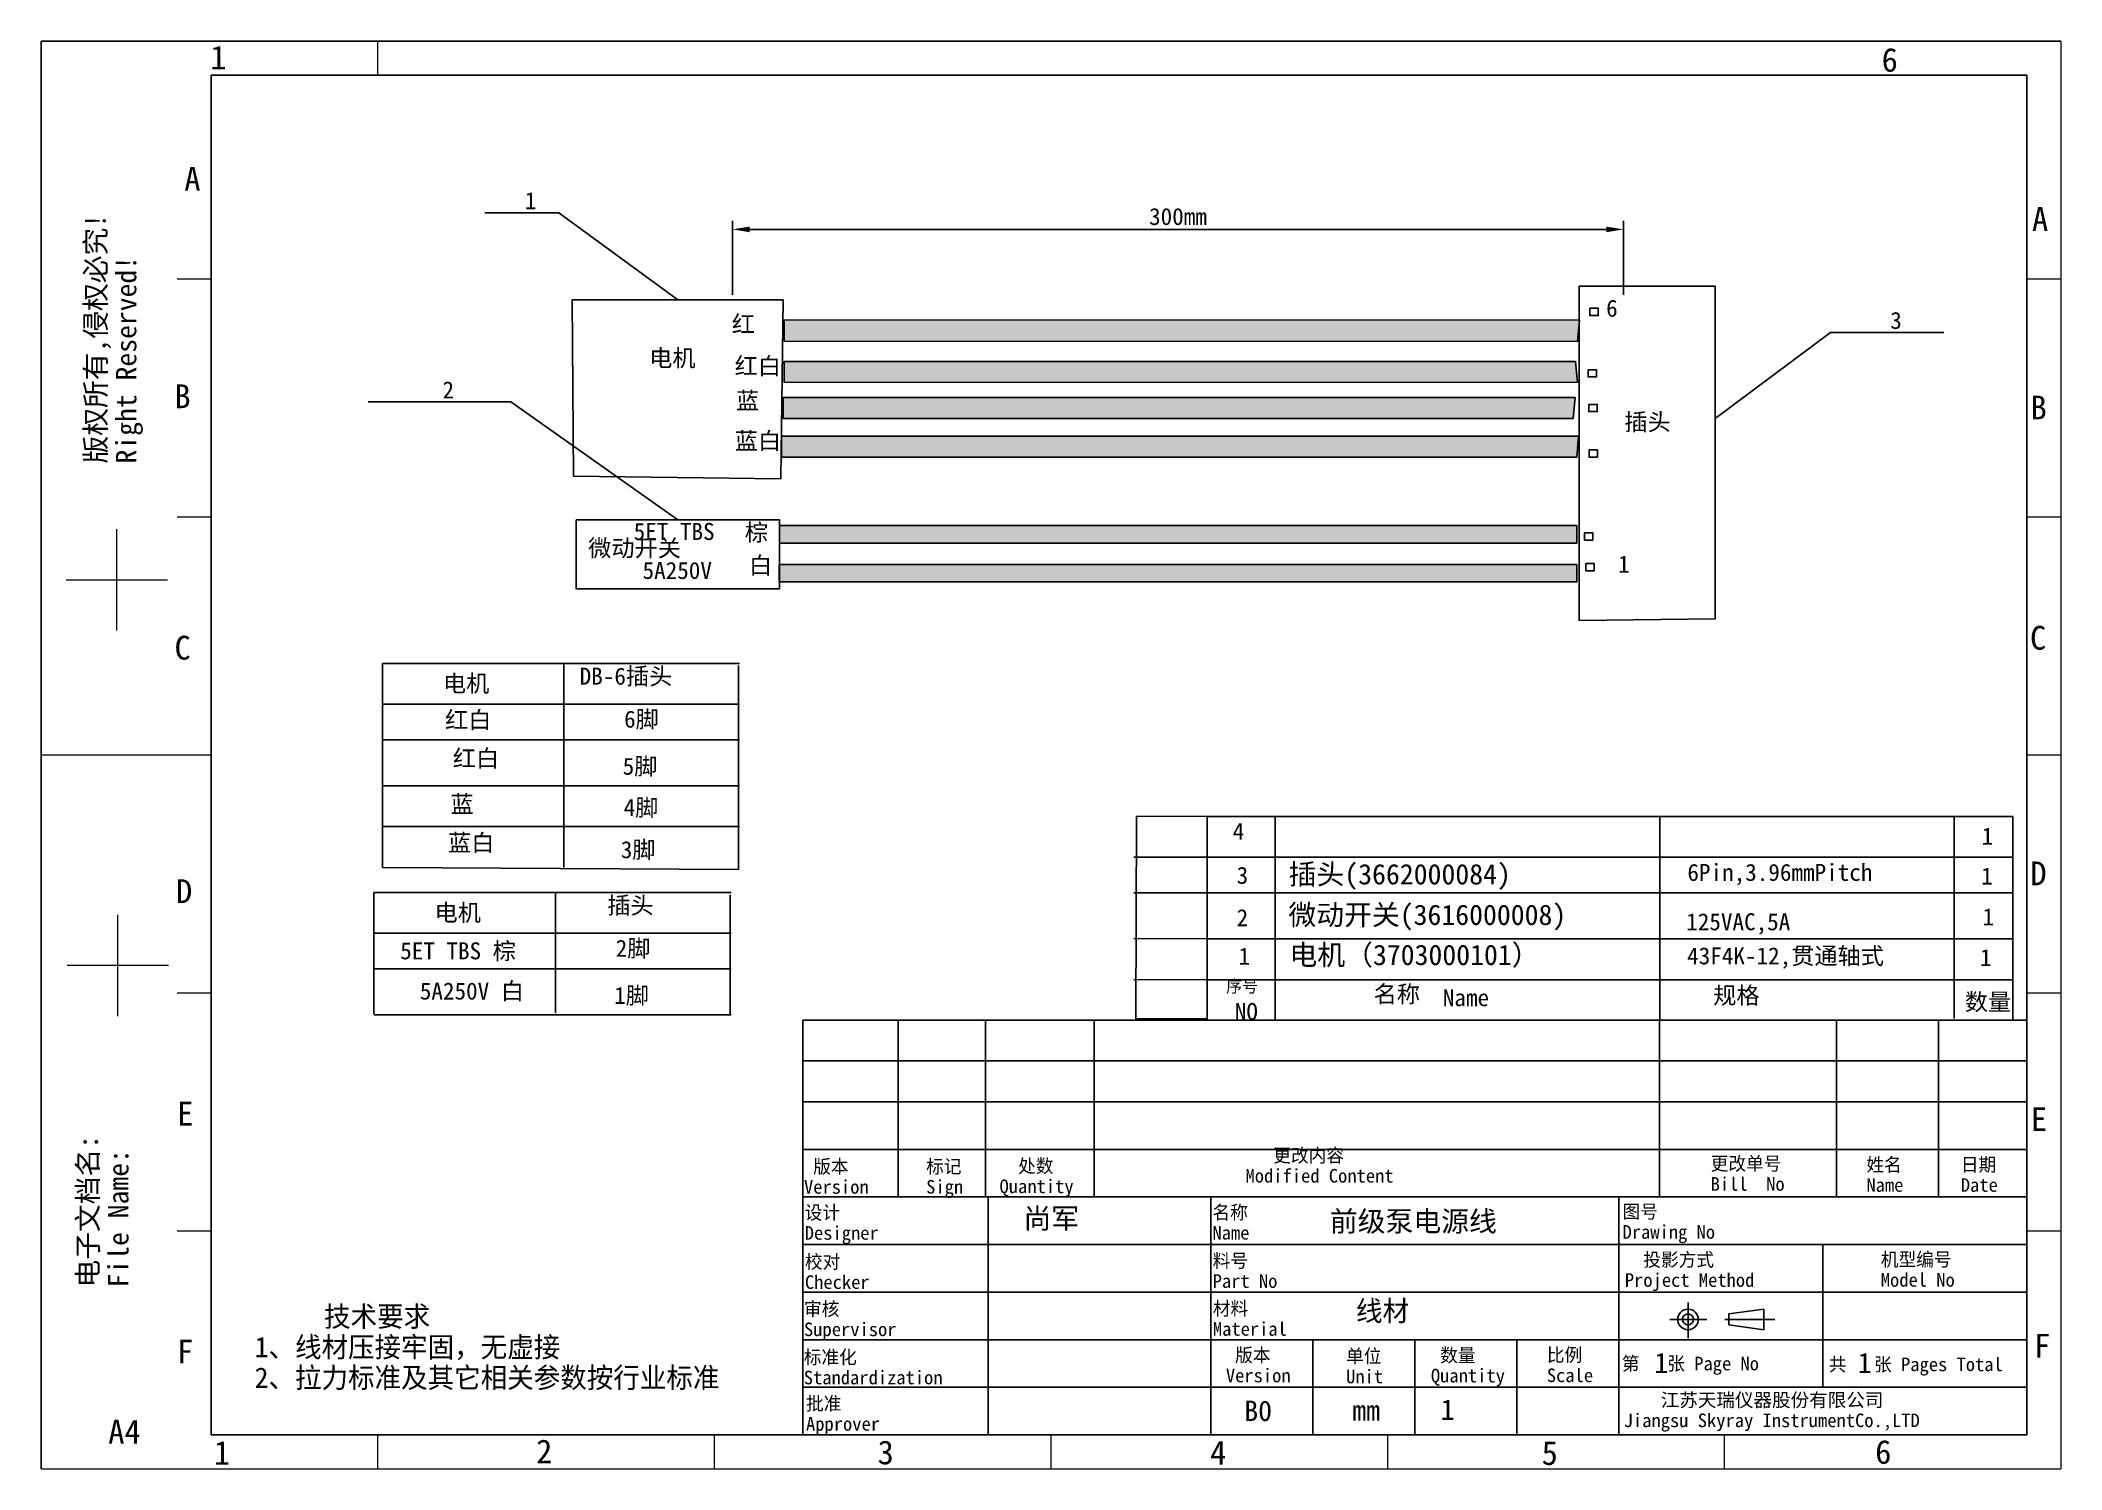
# Model space of a CAD drawing. Header units: millimetres. Extents: x 251 to 548, y 24 to 234.
import ezdxf

# ---------------------------------------------------------------- set-up
doc = ezdxf.new("R2010")
doc.units = ezdxf.units.MM
doc.styles.add('TEXTSTYLE_2', font='simfang_0.ttf')
doc.dimstyles.new('ISO-25', dxfattribs={"dimtxt": 2.5, "dimasz": 2.5, "dimexe": 1.25, "dimexo": 0.625, "dimtad": 1, "dimdsep": 46, "dimtxsty": 'Standard', "dimcen": 2.5, "dimadec": 0, "dimazin": 0, "dimtfac": 1, "dimtmove": 0, "dimatfit": 3, "dimfxl": 1, "dimarcsym": 0})

# ---------------------------------------------------------------- blocks, each defined once
blk = doc.blocks.new('*D1')
at = {"color": 0, "lineweight": -2}
for p, q in [((352.76, 196.41), (352.76, 207.29)), ((355.26, 206.04), (481.24, 206.04)), ((483.74, 196.41), (483.74, 207.29))]:
    blk.add_line(p, q, dxfattribs=at)
at = {"color": 0}
for points in [[(355.26, 206.45), (355.26, 205.62), (352.76, 206.04)], [(481.24, 206.45), (481.24, 205.62), (483.74, 206.04)]]:
    blk.add_solid(points, dxfattribs=at)
at = {"layer": 'Defpoints', "color": 0}
for p in [(483.74, 206.04), (352.76, 195.79), (483.74, 195.79)]:
    blk.add_point(p, dxfattribs=at)
at = {"color": 0, "insert": (418.25, 207.91), "char_height": 2.5, "attachment_point": 5}
blk.add_mtext('300mm', dxfattribs=at)

msp = doc.modelspace()

# ---------------------------------------------------------------- hatches: boundary and pattern name
h = msp.add_hatch(color=256)
h.set_gradient(color1=(255, 0, 0), color2=(214, 214, 214), tint=1)
h.paths.add_polyline_path([(360.323, 192.724), (477.306, 192.673), (476.997, 189.567), (360.333, 189.606)])
h = msp.add_hatch(color=256)
h.set_gradient(color1=(255, 0, 0), one_color=1, tint=1)
h.paths.add_polyline_path([(360.327, 186.609), (476.688, 186.618), (476.997, 183.553), (360.349, 183.535)])
h = msp.add_hatch(color=256)
h.set_gradient(color1=(0, 0, 255), one_color=1, tint=1)
h.paths.add_polyline_path([(360.172, 181.309), (476.639, 181.297), (476.376, 178.25), (360.172, 178.213)])
h = msp.add_hatch(color=256)
h.set_gradient(color1=(0, 0, 255), tint=1, name='INVSPHERICAL')
h.paths.add_polyline_path([(359.969, 175.606), (477.165, 175.615), (476.902, 172.55), (359.941, 172.532)])
h = msp.add_hatch(color=256)
h.set_gradient(color1=(153, 114, 0), one_color=1, tint=1, name='INVSPHERICAL')
h.paths.add_polyline_path([(359.659, 162.477), (476.902, 162.477), (476.902, 159.911), (359.659, 159.911)])
h = msp.add_hatch(color=256)
h.set_gradient(color1=(214, 214, 214), one_color=1, tint=1, name='INVSPHERICAL')
h.paths.add_polyline_path([(359.62, 156.752), (476.902, 156.752), (476.902, 154.186), (359.62, 154.186)])

# ---------------------------------------------------------------- linework, layer by layer
at = {"linetype": 'Continuous'}
for p, q in [((251.078, 23.734), (251.078, 233.734)), ((251.078, 233.734), (548.078, 233.734)), ((276.078, 28.734), (276.078, 228.734)), ((276.078, 228.734), (543.078, 228.734)), ((543.078, 28.734), (543.078, 228.734)), ((363.078, 28.734), (363.078, 89.734)), ((363.078, 89.734), (543.078, 89.734)), ((377.089, 63.734), (377.089, 89.734)), ((389.925, 63.734), (389.925, 89.734)), ((405.944, 63.734), (405.944, 89.734)), ((489.078, 63.734), (489.078, 89.734)), ((515.078, 63.734), (515.078, 89.734)), ((530.078, 63.734), (530.078, 89.734)), ((363.078, 83.734), (543.078, 83.734)), ((363.078, 77.734), (543.078, 77.734)), ((363.078, 70.734), (543.078, 70.734)), ((363.078, 63.734), (543.078, 63.734)), ((390.348, 28.734), (390.348, 63.734)), ((423.078, 28.734), (423.078, 63.734)), ((483.078, 28.734), (483.078, 63.734)), ((363.078, 56.734), (543.078, 56.734)), ((513.078, 35.734), (513.078, 56.734)), ((363.078, 49.734), (543.078, 49.734)), ((493.253, 48.224), (493.253, 42.944)), ((490.57, 45.721), (496.029, 45.721)), ((498.67, 45.721), (506.024, 45.721)), ((504.415, 47.232), (499.24, 46.527)), ((499.24, 46.527), (499.24, 44.914)), ((499.24, 44.914), (504.415, 44.21)), ((504.415, 47.232), (504.415, 44.21)), ((363.078, 42.734), (543.078, 42.734)), ((438.078, 28.734), (438.078, 42.734)), ((453.078, 28.734), (453.078, 42.734)), ((468.078, 28.734), (468.078, 42.734)), ((363.078, 35.734), (543.078, 35.734)), ((276.078, 28.734), (543.078, 28.734))]:
    msp.add_line(p, q, dxfattribs=at)
for p, q in [((327.201, 208.495), (316.314, 208.495)), ((344.682, 195.663), (327.201, 208.495)), ((497.258, 178.248), (514.206, 190.887)), ((514.206, 190.887), (530.879, 190.887)), ((320.143, 180.661), (299.176, 180.661)), ((344.708, 163.302), (320.143, 180.661)), ((301.258, 130.963), (353.763, 130.963)), ((412.165, 119.725), (422.519, 119.683)), ((411.74, 113.725), (422.519, 113.683)), ((353.613, 111.892), (301.265, 112.209)), ((411.742, 108.479), (422.519, 108.438)), ((422.512, 108.438), (541.009, 108.438)), ((411.74, 101.725), (422.519, 101.683)), ((300.022, 97.262), (352.527, 97.262)), ((411.74, 95.725), (422.519, 95.683)), ((412.054, 89.934), (422.519, 89.934))]:
    msp.add_line(p, q)
at = {"linetype": 'Continuous', "lineweight": -3}
for p, q in [((301.265, 142.209), (353.765, 142.209)), ((301.265, 112.209), (301.265, 142.209)), ((327.947, 112.209), (327.947, 142.209)), ((353.613, 111.892), (353.613, 141.892)), ((301.265, 136.209), (353.765, 136.209)), ((301.265, 124.209), (353.765, 124.209)), ((412.054, 89.934), (412.165, 119.725)), ((422.519, 119.683), (541.009, 119.683)), ((422.519, 89.683), (422.519, 119.683)), ((432.519, 89.683), (432.519, 119.683)), ((489.12, 89.683), (489.12, 119.683)), ((532.395, 90.003), (532.395, 119.683)), ((541.009, 89.683), (541.009, 119.683)), ((543.078, 89.734), (543.078, 119.734)), ((301.265, 118.209), (353.765, 118.209)), ((422.519, 113.683), (541.009, 113.683)), ((300.029, 108.508), (352.529, 108.508)), ((300.029, 90.685), (300.029, 108.508)), ((326.711, 90.795), (326.711, 108.508)), ((352.377, 90.574), (352.377, 108.191)), ((300.029, 102.508), (352.529, 102.508)), ((422.519, 101.683), (541.009, 101.683)), ((422.519, 95.683), (541.009, 95.683)), ((300.029, 90.508), (352.529, 90.508))]:
    msp.add_line(p, q, dxfattribs=at)
at = {"linetype": 'Continuous', "lineweight": 0}
msp.add_line((389.628, 89.934), (389.628, 89.934), dxfattribs=at)
at = {"linetype": 'Continuous', "const_width": 0.2}
for points in [[(300.578, 228.734), (300.578, 233.734)], [(548.078, 23.734), (548.078, 233.734)], [(276.078, 198.734), (271.078, 198.734)], [(543.078, 198.734), (548.078, 198.734)], [(276.078, 163.734), (271.078, 163.734)], [(543.078, 163.734), (548.078, 163.734)], [(262.195, 161.958), (262.195, 147.002)], [(254.717, 154.48), (269.673, 154.48)], [(276.078, 128.734), (251.078, 128.734)], [(543.078, 128.734), (548.078, 128.734)], [(262.342, 105.27), (262.342, 90.314)], [(254.864, 97.792), (269.82, 97.792)], [(276.078, 93.734), (271.078, 93.734)], [(543.078, 93.734), (548.078, 93.734)], [(276.078, 58.734), (271.078, 58.734)], [(543.078, 58.734), (548.078, 58.734)], [(300.578, 28.734), (300.578, 23.734)], [(350.078, 28.734), (350.078, 23.734)], [(399.578, 28.734), (399.578, 23.734)], [(449.078, 28.734), (449.078, 23.734)], [(498.578, 28.734), (498.578, 23.734)], [(251.078, 23.734), (548.078, 23.734)]]:
    msp.add_lwpolyline(points, dxfattribs=at)
for points in [[(477.254, 197.673), (497.258, 197.673), (497.258, 148.763), (477.254, 148.5)], [(329.191, 195.663), (360.172, 195.663), (359.869, 169.352), (329.361, 169.761)], [(478.812, 194.429), (480.046, 194.429), (480.046, 193.373), (478.812, 193.373)], [(360.323, 192.724), (477.306, 192.673), (476.997, 189.567), (360.333, 189.606)], [(360.327, 186.609), (476.688, 186.618), (476.997, 183.553), (360.349, 183.535)], [(478.557, 185.402), (479.791, 185.402), (479.791, 184.345), (478.557, 184.345)], [(360.172, 181.309), (476.639, 181.297), (476.376, 178.25), (360.172, 178.213)], [(478.661, 180.309), (479.895, 180.309), (479.895, 179.252), (478.661, 179.252)], [(359.969, 175.606), (477.165, 175.615), (476.902, 172.55), (359.941, 172.532)], [(478.7, 173.606), (479.934, 173.606), (479.934, 172.55), (478.7, 172.55)], [(329.738, 163.302), (359.679, 163.302), (359.679, 153.181), (329.738, 153.181)], [(359.659, 162.477), (476.902, 162.477), (476.902, 159.911), (359.659, 159.911)], [(478.037, 161.392), (479.271, 161.392), (479.271, 160.336), (478.037, 160.336)], [(359.62, 156.752), (476.902, 156.752), (476.902, 154.186), (359.62, 154.186)], [(478.217, 156.881), (479.451, 156.881), (479.451, 155.825), (478.217, 155.825)]]:
    msp.add_lwpolyline(points, close=True)
at = {"linetype": 'Continuous'}
for radius in [1.511, 0.807]:
    msp.add_circle((493.253, 45.721), radius, dxfattribs=at)

# ---------------------------------------------------------------- texts
at = {"linetype": 'Continuous', "char_height": 3.5, "line_spacing_factor": 0.9, "style": 'TEXTSTYLE_2'}
for s, insert, width, attachment_point in [('1', (275.955, 233.079), 2.42804, 1), ('6', (521.721, 232.724), 2.42804, 1), ('A', (274.518, 215.235), 2.42804, 3), ('A', (543.833, 209.322), 2.42804, 1), ('B', (270.683, 183.245), 2.42804, 1), ('B', (543.621, 181.59), 2.42804, 1), ('C', (270.695, 146.268), 2.42804, 1), ('C', (543.542, 147.717), 2.42804, 1), ('D\\P ', (543.601, 113.071), 2.42804, 1), ('D', (270.926, 110.456), 2.42804, 1), ('E', (271.099, 77.735), 2.42804, 1), ('E', (543.671, 76.926), 2.42804, 1), ('F', (271.081, 42.749), 2.42804, 1), ('F', (544.145, 43.595), 2.42804, 1), ('A4', (260.953, 30.963), 4.85609, 1), ('1', (276.47, 27.837), 2.42804, 1), ('2', (323.874, 28.062), 2.42804, 1), ('3', (374.081, 27.912), 2.42804, 1), ('4', (422.981, 27.865), 2.42804, 1), ('5', (471.728, 27.817), 2.42804, 1), ('6', (520.772, 27.984), 2.42804, 1)]:
    msp.add_mtext(s, dxfattribs=dict(at, insert=insert, width=width, attachment_point=attachment_point))
at = {"char_height": 2.5, "attachment_point": 1}
for s, insert, width in [('{\\fSimSun|b0|i0|c0|p2;1}', (322.196, 211.509), 4.48889), ('{\\fFangSong_GB2312|b0|i0|c134|p49;红}', (352.629, 193.369), 12.21264), ('{\\fSimSun|b0|i0|c134|p2;6}', (481.207, 195.697), 4.48889), ('{\\fSimSun|b0|i0|c134|p2;3}', (522.981, 193.9), 4.48889), ('{\\fFangSong_GB2312|b0|i0|c134|p49;   电机}', (335.396, 188.36), 18.53373), ('{\\fFangSong_GB2312|b0|i0|c134|p49;红白}', (353.056, 187.207), 12.21264), ('{\\fSimSun|b0|i0|c134|p2;2}', (310.098, 183.675), 4.48889), ('{\\fFangSong_GB2312|b0|i0|c134|p49;蓝}', (353.255, 182.112), 12.21264), ('{\\fFangSong_GB2312|b0|i0|c134|p49;插头}', (483.883, 178.976), 9.16199), ('{\\fFangSong_GB2312|b0|i0|c134|p49;蓝白}', (353.081, 176.194), 12.21264), ('{\\fFangSong_GB2312|b0|i0|c134|p49;微动开关}', (331.524, 160.421), 15.48489), ('{\\fFangSong_GB2312|b0|i0|c134|p49;5ET TBS }', (338.21, 162.859), 16.29332), ('{\\fFangSong_GB2312|b0|i0|c134|p49; 棕}', (352.861, 162.727), 12.21264), ('{\\fFangSong_GB2312|b0|i0|c134|p49; 白}', (353.463, 157.882), 12.21264), ('{\\fSimSun|b0|i0|c0|p2;1}', (482.963, 158.051), 4.48889), ('{\\fFangSong_GB2312|b0|i0|c134|p49;5A250V }', (339.515, 157.126), 17.1985), ('{\\fFangSong_GB2312|b0|i0|c134|p49;   电机}', (305.065, 140.506), 18.53373), ('{\\fFangSong_GB2312|b0|i0|c134|p49;DB-6插头}', (330.268, 141.583), 22.00625), ('{\\fFangSong_GB2312|b0|i0|c134|p49;红白}', (310.468, 135.146), 12.21264), ('{\\fFangSong_GB2312|b0|i0|c134|p49;6脚}', (336.805, 135.261), 12.21264), ('{\\fFangSong_GB2312|b0|i0|c134|p49;红白}', (311.61, 129.499), 12.21264), ('{\\fFangSong_GB2312|b0|i0|c134|p49;5脚}', (336.596, 128.329), 12.21264), ('{\\fFangSong_GB2312|b0|i0|c134|p49;蓝}', (311.278, 122.759), 12.21264), ('{\\fFangSong_GB2312|b0|i0|c134|p49;4脚}', (336.734, 122.264), 12.21264), ('{\\fFangSong_GB2312|b0|i0|c134|p49;蓝白}', (310.908, 117.076), 12.21264), ('{\\fFangSong_GB2312|b0|i0|c134|p49;3脚}', (336.32, 116.061), 12.21264), ('{\\fSimSun|b0|i0|c0|p2;4}', (426.303, 118.764), 5.40375), ('{\\fSimSun|b0|i0|c0|p2;3}', (426.873, 112.284), 4.48889), ('{\\fSimSun|b0|i0|c134|p2;6Pin,3.96mmPitch}', (493.15, 112.72), 59.39807), ('{\\fFangSong_GB2312|b0|i0|c134|p49;   电机}', (303.829, 106.805), 18.53373), ('{\\fFangSong_GB2312|b0|i0|c134|p49;插头}', (334.329, 107.882), 22.00625), ('{\\fSimSun|b0|i0|c0|p2;2}', (426.873, 106.054), 4.48889), ('{\\fSimSun|b0|i0|c134|p2;125VAC,5A}', (492.982, 105.455), 24.62788), ('{\\fFangSong_GB2312|b0|i0|c134|p49;5ET TBS 棕}', (303.882, 101.18), 18.11398), ('{\\fFangSong_GB2312|b0|i0|c134|p49;2脚}', (335.569, 101.56), 12.21264), ('{\\fSimSun|b0|i0|c0|p2;1}', (427.163, 100.401), 4.48889), ('{\\fSimSun|b0|i0|c134|p2;43F4K-12,贯通轴式}', (493.115, 100.442), 59.39807), ('{\\fFangSong_GB2312|b0|i0|c134|p49;5A250V 白}', (306.767, 95.265), 17.1985), ('{\\fFangSong_GB2312|b0|i0|c134|p49;1脚}', (335.36, 94.628), 12.21264)]:
    msp.add_mtext(s, dxfattribs=dict(at, insert=insert, width=width))
at = {"linetype": 'Continuous', "attachment_point": 1, "rotation": 90, "line_spacing_factor": 0.9, "style": 'TEXTSTYLE_2'}
for s, insert, char_height, width in [('版权所有,侵权必究!\\PRight Reserved!', (257.595, 171.608), 2.99125, 37.26366), ('电子文档名:\\PFile Name:', (256.448, 50.416), 2.9912, 22.77101)]:
    msp.add_mtext(s, dxfattribs=dict(at, insert=insert, char_height=char_height, width=width))
at = {"linetype": 'Continuous', "lineweight": -3, "char_height": 2.5, "attachment_point": 1}
for s, insert, width in [('{\\fSimSun|b0|i0|c134|p2;1}', (536.426, 118.049), 3.82703), ('{\\fSimSun|b0|i0|c0|p2;1}', (536.362, 112.183), 3.82703), ('{\\fSimSun|b0|i0|c134|p2;1}', (536.566, 106.183), 3.72973), ('{\\fSimSun|b0|i0|c134|p2;1}', (536.182, 100.183), 3.72973), ('{\\fSimSun|b0|i0|c0|p2;NO}', (426.606, 92.268), 4.04324), ('{\\fSimSun|b0|i0|c0|p2;Name}', (457.191, 94.292), 6.81081)]:
    msp.add_mtext(s, dxfattribs=dict(at, insert=insert, width=width))
at = {"linetype": 'Continuous', "attachment_point": 1, "line_spacing_factor": 0.9}
for s, insert, char_height, width in [('{\\fSimSun|b0|i0|c134|p2;插头(3662000084)}', (434.525, 112.702), 3, 52.10868), ('{\\fSimSun|b0|i0|c134|p2;微动开关(3616000008)}', (434.489, 106.731), 3, 44.47994), ('{\\fSimSun|b0|i0|c134|p2;电机（\\fSimSun|b0|i0|c0|p2;3703000101\\fSimSun|b0|i0|c134|p2;）}', (434.644, 100.835), 3, 51.36719), (' 版本\\PVersion', (363.254, 69.214), 2, 9.71218), ('标记\\PSign', (381.219, 69.225), 2, 10.61752), ('  处数\\PQuantity', (392.015, 69.295), 2, 14.09474), ('   更改内容\\PModified Content', (428.185, 70.848), 2, 45.80974), ('更改单号\\PBill  No', (496.582, 69.646), 2, 18.15195), ('姓名\\PName', (519.478, 69.494), 2, 5.54982), ('日期\\PDate', (533.364, 69.493), 2, 5.54982), ('设计\\PDesigner', (363.363, 62.441), 2, 11.09963), ('{\\fSimSun|b0|i0|c134|p2;尚军}', (395.529, 62.082), 3, 22.85978), ('名称\\PName', (423.32, 62.471), 2, 5.54982), ('图号\\PDrawing No', (483.623, 62.587), 2, 23.83262), ('{\\fSimSun|b0|i0|c134|p2;前级泵电源线}', (440.584, 61.656), 3, 42.22314), ('校对\\PChecker', (363.392, 55.208), 2, 9.71218), ('料号\\PPart No', (423.353, 55.363), 2, 9.71218), ('  投影方式\\PProject Method', (483.954, 55.511), 2, 29.17821), ('机型编号\\PModel No', (521.594, 55.535), 2, 11.09963), ('     技术要求\\P1、线材压接牢固，无虚接\\P2、拉力标准及其它相关参数按行业标准\\P ', (282.477, 47.658), 3, 72.65314), ('审核\\PSupervisor', (363.26, 48.265), 2, 13.87454), ('材料\\PMaterial', (423.381, 48.323), 2, 11.09963), ('线材', (444.427, 48.475), 3, 8.30258), (' 版本\\PVersion', (425.292, 41.475), 2, 9.71218), ('单位\\PUnit', (442.965, 41.331), 2, 5.54982), (' 数量\\PQuantity', (455.441, 41.461), 2, 11.09963), ('比例\\PScale', (472.487, 41.502), 2, 6.93727), ('标准化\\PStandardization', (363.229, 41.175), 2, 20.81181), ('第   张 Page No', (483.521, 40.231), 2, 28.79031), ('1', (488.292, 40.818), 3, 2.08118), ('共   张 Pages Total', (513.929, 40.114), 2, 26.34686), ('1', (518.203, 40.818), 3, 2.08118), ('批准\\PApprover', (363.553, 34.357), 2, 11.09963), ('B0', (428, 33.777), 3, 4.16236), ('mm', (443.884, 33.85), 3, 4.16236), ('1', (456.877, 33.95), 3, 2.08118), ('    {\\fFangSong_GB2312|b0|i0|c134|p49;江苏天瑞仪器股份有限公司}\\PJiangsu Skyray InstrumentCo.,LTD', (483.796, 34.874), 2, 61.46143)]:
    msp.add_mtext(s, dxfattribs=dict(at, insert=insert, char_height=char_height, width=width))
at = {"color": 7, "linetype": 'Continuous', "lineweight": -3, "attachment_point": 1}
for s, insert, char_height, width in [('序号', (425.344, 95.632), 1.8, 9.69265), ('{\\fSimSun|b0|i0|c134|p2;名称}', (447.027, 94.816), 2.5, 11.06526), ('{\\fSimSun|b0|i0|c134|p2;规格}', (496.951, 94.636), 2.5, 12.06), ('{\\fSimSun|b0|i0|c134|p2;数量}', (533.95, 93.679), 2.5, 9.42222)]:
    msp.add_mtext(s, dxfattribs=dict(at, insert=insert, char_height=char_height, width=width))

# ---------------------------------------------------------------- dimensions: what is measured, and where the dimension line sits
dim = msp.add_linear_dim(base=(483.74, 206.036), p1=(352.757, 195.79), p2=(483.74, 195.79), text='300mm', dimstyle='ISO-25')
dim.commit()
dim.dimension.update_dxf_attribs({"geometry": '*D1', "text_midpoint": (418.249, 207.911)})

doc.saveas('drawing.dxf')
